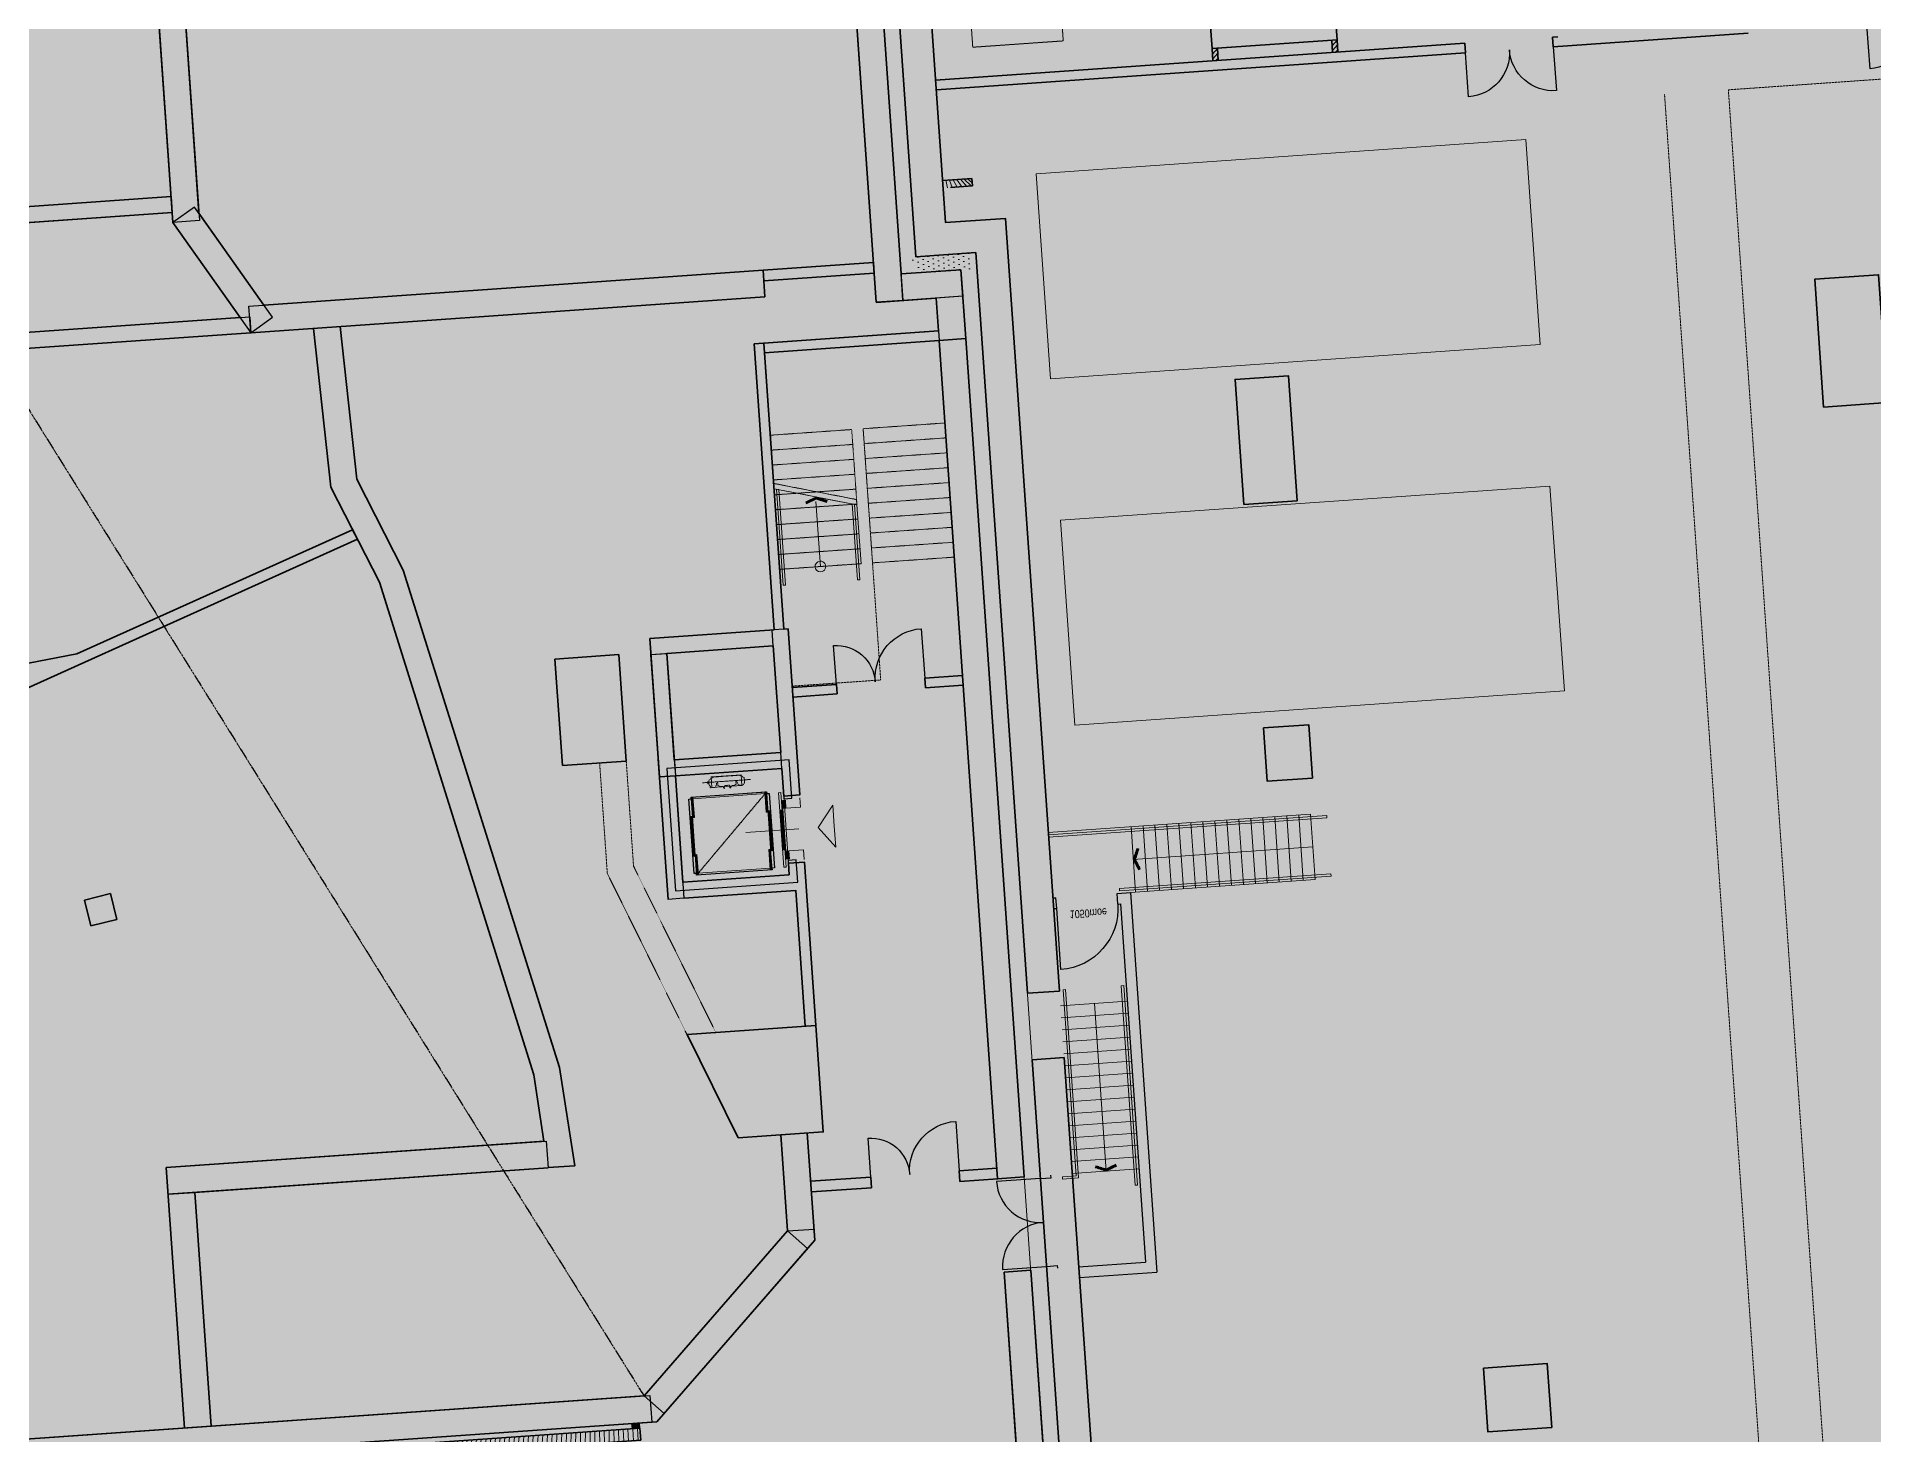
# Model space of a CAD drawing. Header units: millimetres. Extents: x 834311283 to 834708468, y 817882832 to 818197366.
# Drawn here: x 834564364 to 834598792, y 817983074 to 818009265 of the extents above; entities that cross this region are included whole.
import ezdxf

# ---------------------------------------------------------------- set-up
doc = ezdxf.new("R2010")
doc.units = ezdxf.units.MM
doc.header["$LTSCALE"] = 3
for name, pattern in [('ACAD_ISO04W033', [10, 8, -1, 0, -1]), ('B0606', [0.7813, 0.39065, -0.39065]), ('B0701', [2.34375, 1.5625, -0.78125]), ('CENTER', [2, 1.25, -0.25, 0.25, -0.25]), ('DASHED2', [0.375, 0.25, -0.125])]:
    doc.linetypes.add(name, pattern=pattern)
for name, color, linetype in [('BD-CB-SOLID-DH', 251, 'Continuous'), ('UAJ-00XREF', 7, 'Continuous'), ('void', 7, 'CENTER')]:
    doc.layers.add(name, color=color, linetype=linetype)
for name, color, linetype, lineweight in [('Hatch (LTC&CB)', 252, 'Continuous', 35), ('UAJ-05SYMB', 7, 'Continuous', 5), ('UAJ-22INWA', 6, 'Continuous', 35), ('UAJ-22INWA-bw', 3, 'Continuous', 35), ('UAJ-22INWA-h', 251, 'Continuous', 9), ('UAJ-22INWA-rc', 6, 'Continuous', 35), ('UAJ-23FLOR-a', 1, 'Continuous', 13), ('UAJ-23FLOR-h', 251, 'Continuous', 9), ('UAJ-23FLOR-y', 8, 'B0701', 9), ('UAJ-24STAI', 252, 'Continuous', 35), ('UAJ-24STAI-a', 9, 'Continuous', 13), ('UAJ-24STAI-d', 7, 'Continuous', 5), ('UAJ-24STAI-h', 251, 'Continuous', 9), ('UAJ-24STAI-x', 9, 'ACAD_ISO04W033', 5), ('UAJ-24STAI-z', 8, 'B0606', 9), ('UAJ-28STRU', 6, 'Continuous', 35), ('UAJ-32INFR', 7, 'Continuous', 25), ('UAJ-32INFR-a', 1, 'Continuous', 13), ('UAJ-34RAIL-a', 1, 'Continuous', 13), ('UAJ-34RAIL-c', 254, 'Continuous', 9), ('UAJ-42INFI', 1, 'Continuous', 18)]:
    doc.layers.add(name, color=color, linetype=linetype, lineweight=lineweight)
doc.layers.add('UAJ-01LAYO-$', color=32, linetype='Continuous', lineweight=5, plot=False)
doc.layers.add('UAJ-05SYMB-a', color=7, linetype='Continuous', lineweight=9, true_color=0x999999)
for name, color, linetype, plot in [('UAJ-22INWA-$', 32, 'Continuous', False), ('UAJ-24STAI-$', 32, 'Continuous', False), ('UAJ-28STRU-$', 32, 'Continuous', False)]:
    doc.layers.add(name, color=color, linetype=linetype, plot=plot)
doc.styles.add('Kowloon_standard', font='arial.ttf', dxfattribs={"width": 0.8, "height": 2.5})

# ---------------------------------------------------------------- blocks, each defined once
blk = doc.blocks.new('*U217')
at = {"layer": 'UAJ-05SYMB-a'}
h = blk.add_hatch(color=256, dxfattribs=at)
h.dxf.hatch_style = 1
edge = h.paths.add_edge_path()
edge.add_line((306, 0), (306, 394))
edge.add_line((306, 394), (0, 0))
edge.add_line((0, 0), (306, -394))
edge.add_line((306, -394), (306, 0))
blk.add_lwpolyline([(306, 0), (306, 394), (0, 0), (306, -394)], close=True, dxfattribs=at)
blk = doc.blocks.new('24_UNS-Elevator-plan4')
at = {"layer": 'UAJ-24STAI-h'}
for points in [[(-350, 1700), (-732, 1700), (-732, 1735), (-350, 1735)], [(-374, 1780), (-2, 1780), (-2, 1735), (-374, 1735)], [(2, 1780), (374, 1780), (374, 1735), (2, 1735)], [(732, 1700), (350, 1700), (350, 1735), (732, 1735)], [(-732, 339), (-700, 339), (-700, 1711), (-732, 1711)], [(700, 1711), (732, 1711), (732, 339), (700, 339)], [(-350, 350), (-732, 350), (-732, 315), (-350, 315)], [(732, 350), (350, 350), (350, 315), (732, 315)], [(-550, -25), (-400, -25), (-400, 32), (-550, 32)], [(-374, 270), (-2, 270), (-2, 315), (-374, 315)], [(-374, 50), (-2, 50), (-2, 95), (-374, 95)], [(2, 270), (374, 270), (374, 315), (2, 315)], [(2, 50), (374, 50), (374, 95), (2, 95)], [(400, -25), (550, -25), (550, 32), (400, 32)]]:
    blk.add_hatch(color=256, dxfattribs=at).paths.add_polyline_path(points)
at = {"layer": 'UAJ-05SYMB-a'}
blk.add_line((0, 758), (0, -242), dxfattribs=at)
at = {"layer": 'UAJ-24STAI-$'}
blk.add_lwpolyline([(-700, 270), (-700, 315), (-732, 315), (-732, 1735), (-700, 1735), (-700, 1780), (700, 1780), (700, 1735), (732, 1735), (732, 315), (700, 315), (700, 270)], close=True, dxfattribs=at)
at = {"layer": 'UAJ-24STAI-a'}
for points in [[(-350, 1700), (-732, 1700), (-732, 1735), (-350, 1735)], [(-700, 1780), (700, 1780), (700, 1735), (-700, 1735)], [(-374, 1780), (-2, 1780), (-2, 1735), (-374, 1735)], [(2, 1780), (374, 1780), (374, 1735), (2, 1735)], [(732, 1700), (350, 1700), (350, 1735), (732, 1735)], [(-732, 339), (-700, 339), (-700, 1711), (-732, 1711)], [(700, 1711), (732, 1711), (732, 339), (700, 339)], [(886, 769), (1085, 769), (1085, 1331), (886, 1331)], [(-350, 350), (-732, 350), (-732, 315), (-350, 315)], [(732, 350), (350, 350), (350, 315), (732, 315)], [(-700, 270), (700, 270), (700, 315), (-700, 315)], [(-700, 50), (700, 50), (700, 95), (-700, 95)], [(-550, -25), (-400, -25), (-400, 32), (-550, 32)], [(-374, 270), (-2, 270), (-2, 315), (-374, 315)], [(-374, 50), (-2, 50), (-2, 95), (-374, 95)], [(2, 270), (374, 270), (374, 315), (2, 315)], [(2, 50), (374, 50), (374, 95), (2, 95)], [(400, -25), (550, -25), (550, 32), (400, 32)]]:
    blk.add_lwpolyline(points, close=True, dxfattribs=at)
blk.add_lwpolyline([(-400, 32), (400, 32)], dxfattribs=at)
at = {"layer": 'UAJ-24STAI-x'}
for p, q in [((732, 315), (-732, 1732)), ((985, 1500), (985, 600))]:
    blk.add_line(p, q, dxfattribs=at)
at = {"layer": 'UAJ-24STAI-z', "flags": 128}
blk.add_lwpolyline([(994, 1405, -0.414214), (997, 1402), (997, 1378), (1023, 1378, -0.374948), (1032, 1369), (1032, 1358, -0.154243), (1056, 1337), (1057, 1337), (1057, 1315, -0.337584), (1079, 1286), (1079, 807, -0.337584), (1057, 778), (1057, 757), (1056, 756, -0.154243), (1032, 735), (1032, 724, -0.374948), (1023, 715), (936, 715, -0.37204), (927, 724, -0.119556), (907, 731, -0.095493), (893, 746, -0.104117), (890, 757), (890, 810, -0.104117), (893, 821, -0.127522), (913, 840, -0.096328), (958, 854), (965, 877), (912, 877), (912, 889), (904, 889, -0.414214), (902, 892), (902, 907, -0.359988), (895, 915), (895, 924), (892, 958, 0.276227), (882, 972), (854, 983), (852, 983), (852, 995), (905, 996), (905, 1097), (852, 1099), (852, 1111), (854, 1111), (882, 1121, 0.276227), (892, 1135), (895, 1170), (895, 1179, -0.359988), (902, 1186), (902, 1201, -0.414214), (904, 1204), (912, 1204), (912, 1217), (965, 1217), (958, 1240, -0.096328), (913, 1253, -0.08726), (898, 1265), (883, 1265), (883, 1365), (901, 1365), (901, 1357, -0.036661), (907, 1362), (907, 1362, -0.119256), (927, 1369), (927, 1369, -0.371653), (936, 1378), (961, 1378), (961, 1402, -0.414214), (964, 1405)], format="xyb", close=True, dxfattribs=at)
at = {"layer": 'UAJ-28STRU-$'}
blk.add_lwpolyline([(1300, 2150), (-1000, 2150), (-1000, -150), (-580, -150), (-580, 0), (-850, 0), (-850, 2000), (1150, 2000), (1150, 0), (580, 0), (580, -150), (1300, -150)], close=True, dxfattribs=at)
blk = doc.blocks.new('*U332')
at = {"layer": 'UAJ-22INWA-h'}
h = blk.add_hatch(dxfattribs=at)
h.set_pattern_fill('ANSI31', color=256, scale=20)
h.set_pattern_definition([(45, (-60, -1260.72), (-44.9013, 44.9013), [])])
h.paths.add_polyline_path([(0, -405), (0, 145), (140, 145), (140, -405)])
at = {"layer": 'UAJ-22INWA'}
for p, q in [((0, -405), (0, 145)), ((140, 145), (140, -265))]:
    blk.add_line(p, q, dxfattribs=at)
blk.add_lwpolyline([(0, 145), (140, 145)], dxfattribs=at)
blk = doc.blocks.new('*U258')
at = {"layer": 'UAJ-22INWA-h'}
h = blk.add_hatch(dxfattribs=at)
h.set_pattern_fill('ANSI31', color=256, scale=20)
h.set_pattern_definition([(45, (25, 1948.044), (-44.90128, 44.90128), [])])
h.paths.add_polyline_path([(0, -9279), (0, 12227), (225, 12227), (225, -9279)])
at = {"layer": 'UAJ-22INWA'}
for p, q in [((0, -9054), (0, 12227)), ((225, 12227), (225, -9279))]:
    blk.add_line(p, q, dxfattribs=at)
blk.add_lwpolyline([(0, 12227), (225, 12227)], dxfattribs=at)
blk = doc.blocks.new('32_UNS_INFR-cavity-closer')
at = {"layer": 'UAJ-32INFR-a', "transparency": 33554636}
h = blk.add_hatch(color=256, dxfattribs=at)
h.dxf.hatch_style = 1
h.paths.add_polyline_path([(150, 0), (0, 0), (0, 100), (150, 100)])
blk.add_lwpolyline([(150, 0), (0, 0), (0, 100), (150, 100)], close=True, dxfattribs=at)
blk = doc.blocks.new('*U198')
at = {"layer": 'UAJ-05SYMB', "lineweight": -2}
blk.add_lwpolyline([(1, -0.4), (0.93, -0.59), (0, -0.22), (-0.93, -0.59), (-1, -0.4), (0, 0)], close=True, dxfattribs=at)
for points in [[(-1, -0.4), (-0.93, -0.59), (0, 0), (0, -0.22)], [(0, 0), (0, -0.22), (1, -0.4), (0.93, -0.59)]]:
    blk.add_solid(points, dxfattribs=at)
blk = doc.blocks.new('02_UNS-dotopen')
at = {"layer": 'UAJ-05SYMB', "lineweight": -2}
blk.add_lwpolyline([(-0.5, 0, 1), (0.5, 0, 1)], format="xyb", close=True, dxfattribs=at)
blk = doc.blocks.new('*U199')
at = {"layer": 'UAJ-34RAIL-c'}
h = blk.add_hatch(color=256, dxfattribs=at)
h.dxf.hatch_style = 1
h.paths.add_polyline_path([(1117, 1485), (-300, 1485), (-300, 1440), (1129, 1440)])
h = blk.add_hatch(color=256, dxfattribs=at)
h.dxf.hatch_style = 1
h.paths.add_polyline_path([(1205, 1530), (1105, 1530), (1515, 0), (1615, 0)])
h = blk.add_hatch(color=256, dxfattribs=at)
h.dxf.hatch_style = 1
h.paths.add_polyline_path([(1491, 90), (-300, 90), (-300, 45), (1503, 45)])
at = {"layer": 'UAJ-24STAI-a'}
for points in [[(1105, 1530), (0, 1530), (0, 0), (1515, 0)], [(0, 0), (0, 1530)], [(280, 0), (280, 1530)], [(560, 0), (560, 1530)], [(840, 0), (840, 1530)], [(1120, 0), (1120, 1530)], [(1400, 0), (1400, 1530)]]:
    blk.add_lwpolyline(points, dxfattribs=at)
at = {"layer": 'UAJ-24STAI-d'}
blk.add_line((0, 765), (1220, 765), dxfattribs=at)
at = {"layer": 'UAJ-24STAI-d', "flags": 128}
blk.add_lwpolyline([(1515, 0), (1374, 524), (1245, 1006), (1105, 1530)], dxfattribs=at)
at = {"layer": 'UAJ-24STAI-x', "flags": 128}
blk.add_lwpolyline([(1615, 0), (1474, 524), (1345, 1006), (1205, 1530)], dxfattribs=at)
at = {"layer": 'UAJ-24STAI-z'}
for points in [[(0, 0), (0, 1530)], [(280, 0), (280, 1530)], [(560, 0), (560, 1530)], [(840, 0), (840, 1530)], [(1105, 1530), (2520, 1530), (2520, 0), (1515, 0)], [(1120, 0), (1120, 1530)], [(1400, 0), (1400, 1530)], [(1680, 0), (1680, 1530)], [(1960, 0), (1960, 1530)], [(2240, 0), (2240, 1530)]]:
    blk.add_lwpolyline(points, dxfattribs=at)
at = {"layer": 'UAJ-34RAIL-a'}
for points in [[(1129, 1440), (-300, 1440), (-300, 1485), (1117, 1485)], [(1503, 45), (-300, 45), (-300, 90), (1491, 90)]]:
    blk.add_lwpolyline(points, dxfattribs=at)
blk.add_lwpolyline([(1105, 1530), (1515, 0), (1615, 0), (1205, 1530)], close=True, dxfattribs=at)
at = {"layer": 'UAJ-34RAIL-c'}
for points in [[(1117, 1485), (-300, 1485), (-300, 1440), (1129, 1440)], [(1491, 90), (-300, 90), (-300, 45), (1503, 45)]]:
    blk.add_lwpolyline(points, close=True, dxfattribs=at)
at = {"layer": 'UAJ-24STAI-x', "xscale": 200, "yscale": 200, "zscale": 200}
blk.add_blockref('02_UNS-dotopen', (0, 765), dxfattribs=at)
at = {"layer": 'UAJ-24STAI-x', "xscale": 200, "yscale": 200, "zscale": 200, "rotation": 270}
blk.add_blockref('*U198', (1307, 776), dxfattribs=at)
blk = doc.blocks.new('*U195')
at = {"layer": 'UAJ-22INWA-h'}
h = blk.add_hatch(dxfattribs=at)
h.set_pattern_fill('DOTS', color=256, scale=60)
h.set_pattern_definition([(0, (249.94, 43598.03), (47.625, 95.25), [0, -95.25])])
h.paths.add_polyline_path([(0, 596), (0, 42672), (300, 42672), (300, 596)])
for p, q in [((0, 596), (0, 42975)), ((300, 42675), (300, 596))]:
    blk.add_line(p, q, dxfattribs=at)
blk = doc.blocks.new('*U190')
at = {"layer": 'UAJ-22INWA-h'}
h = blk.add_hatch(dxfattribs=at)
h.set_pattern_fill('DOTS', color=256, scale=60)
h.set_pattern_definition([(0, (249.94, 293.53), (47.625, 95.25), [0, -95.25])])
h.paths.add_polyline_path([(0, -605), (0, 569), (300, 569), (300, -605)])
for p, q in [((300, 819), (300, -305)), ((0, -605), (0, 519))]:
    blk.add_line(p, q, dxfattribs=at)
blk = doc.blocks.new('*U191')
at = {"layer": 'UAJ-22INWA-h'}
h = blk.add_hatch(dxfattribs=at)
h.set_pattern_fill('DOTS', color=256, scale=60)
h.set_pattern_definition([(0, (249.94, 95716.47), (47.625, 95.25), [0, -95.25])])
h.paths.add_polyline_path([(0, 38891), (0, 56496), (300, 56496), (300, 38891)])
for p, q in [((0, 39191), (0, 56796)), ((300, 56496), (300, 38891))]:
    blk.add_line(p, q, dxfattribs=at)
blk = doc.blocks.new('DD1650')
at = {"layer": 'UAJ-32INFR'}
for p, q in [((0, 825), (0, 0)), ((1650, 0), (1650, 825))]:
    blk.add_line(p, q, dxfattribs=at)
for centre, start, end in [((0, 0), 0, 90), ((1650, 0), 90, 180)]:
    blk.add_arc(centre, 825, start, end, dxfattribs=at)
blk = doc.blocks.new('D1050')
blk.add_line((0, 1150), (0, 0))
blk.add_arc((0, 0), 1150, 0, 89.9991)
at = {"layer": 'UAJ-01LAYO-$', "insert": (237, 209), "char_height": 150, "width": 342.44, "attachment_point": 1, "style": 'Kowloon_standard'}
blk.add_mtext('1050moe', dxfattribs=at)
blk = doc.blocks.new('DD1660')
at = {"layer": 'UAJ-32INFR'}
for p, q in [((0, 930), (0, 0)), ((1660, 0), (1660, 730))]:
    blk.add_line(p, q, dxfattribs=at)
for centre, radius, start, end in [((0, 0), 930, 0, 90), ((1660, 0), 730, 90, 180)]:
    blk.add_arc(centre, radius, start, end, dxfattribs=at)
blk = doc.blocks.new('GBP-LB02_LEV-6.53')
at = {"layer": 'BD-CB-SOLID-DH'}
h = blk.add_hatch(dxfattribs=at)
h.set_pattern_fill('ANSI31', color=256, scale=20)
h.set_pattern_definition([(48.993576, (833572746.71, 817694476.465), (-47.919387, 41.6651216), [])])
h.paths.add_polyline_path([(834586512, 818008820), (834586496, 818009049), (834586395, 818009042), (834586412, 818008813)])
h = blk.add_hatch(dxfattribs=at)
h.set_pattern_fill('ANSI31', color=256, scale=20)
h.set_pattern_definition([(48.993576, (833574991.23, 817694633.374), (-47.919387, 41.6651216), [])])
h.paths.add_polyline_path([(834588756, 818008977), (834588740, 818009206), (834588639, 818009199), (834588656, 818008970)])
at = {"layer": 'UAJ-23FLOR-h'}
h = blk.add_hatch(dxfattribs=at)
h.set_pattern_fill('EARTH', color=256, scale=180, angle=45)
h.set_pattern_definition([(48.99891, (833819452.5, 817786003.4), (-112.7269, 1612.5107), [1143, -1143]), (48.99891, (833819129, 817786284.6), (-112.7269, 1612.5107), [1143, -1143]), (48.99891, (833818805.5, 817786565.8), (-112.7269, 1612.5107), [1143, -1143]), (138.99891, (833818791.4, 817786767.3), (-1612.5107, -112.7269), [1143, -1143]), (138.99891, (833819072.6, 817787090.8), (-1612.5107, -112.7269), [1143, -1143]), (138.99891, (833819353.8, 817787414.3), (-1612.5107, -112.7269), [1143, -1143])])
h.paths.add_polyline_path([(834607546, 818192774), (834673233, 818197366), (834691374, 817937869), (834685588, 817937128), (834685106, 817940897), (834650588, 817936476), (834651070, 817932707), (834551919, 817920009), (834482027, 817893355), (834383076, 817886437), (834441506, 817949096), (834458454, 817967379), (834478638, 817989842), (834483448, 817995421), (834489787, 818002934), (834500656, 818016266), (834508244, 818025930), (834515684, 818035708), (834523692, 818046596), (834532219, 818058624), (834546606, 818080042), (834556457, 818095618), (834568418, 818115665), (834578622, 818133891), (834588349, 818152374), (834599173, 818174435)])
h.paths.add_polyline_path([(834640305, 818055633), (834646291, 818056052), (834642792, 818105911), (834636807, 818105492), (834634252, 818142031), (834610016, 818140337), (834609788, 818143597), (834587769, 818140310), (834567221, 818104370), (834565437, 818101393), (834564610, 818100024), (834562785, 818096939), (834556654, 818087091), (834555720, 818085607), (834554860, 818084258), (834550876, 818078006), (834545205, 818069586), (834542258, 818065226), (834541363, 818063900), (834537651, 818058369), (834531078, 818048811), (834524249, 818039614), (834520785, 818034889), (834515055, 818027076), (834507324, 818017200), (834503054, 818011762), (834508702, 817930984), (834535272, 817933687), (834599035, 817940173), (834631909, 817943517), (834645776, 817944928), (834645137, 817954063), (834645033, 817955560), (834644308, 817965929), (834644203, 817967425), (834643506, 817977407), (834643401, 817978903), (834642524, 817991453), (834642419, 817992949), (834641155, 818011284), (834643399, 818011441)], flags=16)
h.paths.add_polyline_path([(834450838, 817950882), (834498826, 817954237), (834500065, 817936520), (834506621, 817936978), (834507095, 817930195), (834500539, 817929736), (834500559, 817929437), (834452572, 817926082)], flags=16)
at = {"layer": 'UAJ-24STAI-x'}
for points in [[(834585015, 817993654), (834584921, 817993848), (834584987, 817994053), (834585025, 817994041), (834584964, 817993851), (834585051, 817993671)], [(834584607, 817988097), (834584413, 817988003), (834584208, 817988069), (834584220, 817988107), (834584410, 817988046), (834584589, 817988133)]]:
    blk.add_hatch(color=256, dxfattribs=at).paths.add_polyline_path(points)
at = {"layer": 'UAJ-05SYMB-a', "linetype": 'B0701'}
for p, q in [((834610104, 818009251), (834596076, 818008270)), ((834597548, 817970003), (834594879, 818008187)), ((834598965, 817966944), (834596076, 818008270))]:
    blk.add_line(p, q, dxfattribs=at)
at = {"layer": 'UAJ-22INWA'}
for p, q in [((834581010, 817997243), (834581718, 817997293)), ((834581010, 817997243), (834581023, 817997064)), ((834578526, 817997070), (834579354, 817997128)), ((834578539, 817996890), (834579367, 817996948)), ((834579354, 817997128), (834579367, 817996948)), ((834581023, 817997064), (834581731, 817997113))]:
    blk.add_line(p, q, dxfattribs=at)
at = {"layer": 'UAJ-22INWA-bw'}
for p, q in [((834592881, 818009265), (834592781, 818009258)), ((834592794, 818009078), (834592781, 818009258)), ((834596450, 818009334), (834592794, 818009078)), ((834591135, 818009143), (834581215, 818008449)), ((834581228, 818008270), (834591148, 818008963)), ((834586396, 818009042), (834586412, 818008813)), ((834586496, 818009049), (834586512, 818008820)), ((834588640, 818009199), (834588656, 818008970)), ((834588740, 818009206), (834588756, 818008977)), ((834591148, 818008963), (834591135, 818009143))]:
    blk.add_line(p, q, dxfattribs=at)
at = {"layer": 'UAJ-22INWA-rc', "lineweight": -3}
for p, q in [((834583413, 817993126, 0), (834583470, 817993130, 0)), ((834583484, 817992930, 0), (834583470, 817993130, 0)), ((834584617, 817993210, 0), (834584865, 817993227, 0)), ((834584631, 817993011, 0), (834584617, 817993210, 0)), ((834584865, 817993227, 0), (834585362, 817986114, 0)), ((834583427, 817992926, 0), (834583484, 817992930, 0)), ((834584631, 817993011, 0), (834584679, 817993014, 0)), ((834584679, 817993014, 0), (834585148, 817986300, 0)), ((834583176, 817987917, 10), (834583179, 817987867, 10)), ((834583179, 817987867, 10), (834583379, 817987881, 10)), ((834583379, 817987881, 10), (834583375, 817987931, 10)), ((834583294, 817986221, 10), (834583494, 817986235, 10)), ((834583298, 817986171), (834583294, 817986221, 10)), ((834583494, 817986235, 10), (834583497, 817986185, 0)), ((834583896, 817986212), (834585148, 817986300)), ((834583910, 817986013), (834585362, 817986114))]:
    blk.add_line(p, q, dxfattribs=at)
at = {"layer": 'UAJ-23FLOR-a', "linetype": 'DASHED2', "ltscale": 4, "flags": 128}
blk.add_lwpolyline([(834581695, 818012161), (834583391, 818012279), (834583607, 818009187), (834581911, 818009068)], close=True, dxfattribs=at)
at = {"layer": 'UAJ-23FLOR-a', "linetype": 'Continuous', "ltscale": 4, "flags": 128}
blk.add_lwpolyline([(834583101, 818006695), (834592279, 818007336), (834592547, 818003496), (834583370, 818002855)], close=True, dxfattribs=at)
at = {"layer": 'UAJ-23FLOR-a', "linetype": 'Continuous', "ltscale": 4, "elevation": 0, "flags": 128}
blk.add_lwpolyline([(834583555, 818000204), (834592732, 818000845), (834593001, 817997004), (834583823, 817996364)], close=True, dxfattribs=at)
at = {"layer": 'UAJ-23FLOR-y'}
for p, q in [((834579856, 818001919), (834580185, 817997210)), ((834580185, 817997210), (834578524, 817997094))]:
    blk.add_line(p, q, dxfattribs=at)
at = {"layer": 'UAJ-24STAI-a', "ltscale": 0.2}
for p, q in [((834583327, 817994353, 0), (834588245, 817994697, 0)), ((834585413, 817993266, 0), (834585327, 817994493, 0)), ((834585638, 817993281, 0), (834585552, 817994509, 0)), ((834585862, 817993297, 0), (834585776, 817994524, 0)), ((834586087, 817993313, 0), (834586001, 817994540, 0)), ((834586311, 817993329, 0), (834586225, 817994556, 0)), ((834586535, 817993344, 0), (834586450, 817994571, 0)), ((834586760, 817993360, 0), (834586674, 817994587, 0)), ((834586984, 817993376, 0), (834586899, 817994603, 0)), ((834587209, 817993391, 0), (834587123, 817994618, 0)), ((834587433, 817993407, 0), (834587347, 817994634, 0)), ((834587658, 817993423, 0), (834587572, 817994650, 0)), ((834587882, 817993438, 0), (834587796, 817994665, 0)), ((834588107, 817993454, 0), (834588021, 817994681, 0)), ((834588331, 817993470, 0), (834588245, 817994697, 0)), ((834584921, 817993848, 0), (834588288, 817994083, 0)), ((834584865, 817993227, 0), (834588331, 817993470, 0)), ((834584822, 817990964, 0), (834583570, 817990876)), ((834584413, 817988003, 0), (834584193, 817991146, 0)), ((834584838, 817990740, 0), (834583586, 817990652)), ((834584854, 817990515, 0), (834583602, 817990428)), ((834584869, 817990291, 0), (834583617, 817990203)), ((834584885, 817990066, 0), (834583633, 817989979, 0)), ((834584901, 817989842, 0), (834583649, 817989754, 0)), ((834584916, 817989617, 0), (834583664, 817989530, 0)), ((834584932, 817989393, 0), (834583680, 817989305, 0)), ((834584948, 817989168, 0), (834583696, 817989081, 0)), ((834584963, 817988944, 0), (834583711, 817988856, 0)), ((834584979, 817988719, 0), (834583727, 817988632, 0)), ((834584995, 817988495, 0), (834583743, 817988407, 0)), ((834585011, 817988271), (834583759, 817988183, 0)), ((834585026, 817988046), (834583774, 817987959))]:
    blk.add_line(p, q, dxfattribs=at)
at = {"layer": 'UAJ-24STAI-a', "ltscale": 0.2, "elevation": 0, "flags": 128}
for points in [[(834584878, 817994461), (834584964, 817993234)], [(834585103, 817994477), (834585189, 817993250)], [(834583555, 817991101), (834584806, 817991188)]]:
    blk.add_lwpolyline(points, dxfattribs=at)
at = {"layer": 'UAJ-24STAI-x', "elevation": 0}
for points in [[(834585015, 817993654), (834584921, 817993848), (834584987, 817994053), (834585025, 817994041), (834584964, 817993851), (834585051, 817993671)], [(834584607, 817988097), (834584413, 817988003), (834584208, 817988069), (834584220, 817988107), (834584410, 817988046), (834584589, 817988133)]]:
    blk.add_lwpolyline(points, close=True, dxfattribs=at)
at = {"layer": 'UAJ-24STAI-z'}
blk.add_lwpolyline([(834580032, 817999405), (834581563, 817999512), (834581387, 818002026), (834579856, 818001919)], close=True, dxfattribs=at)
for points in [[(834579876, 818001640), (834581407, 818001747)], [(834579895, 818001360), (834581427, 818001467)], [(834579915, 818001081), (834581446, 818001188)], [(834579934, 818000802), (834581466, 818000909)], [(834579954, 818000522), (834581485, 818000629)], [(834579973, 818000243), (834581505, 818000350)], [(834579993, 817999964), (834581524, 818000071)], [(834580012, 817999684), (834581544, 817999791)], [(834577302, 817998087), (834577502, 817998100)]]:
    blk.add_lwpolyline(points, dxfattribs=at)
at = {"layer": 'UAJ-34RAIL-a'}
for p, q in [((834588548, 817994673, 0), (834583330, 817994308, 0)), ((834583333, 817994263, 0), (834588551, 817994628, 0)), ((834588551, 817994628, 0), (834588548, 817994673, 0)), ((834585002, 817987744), (834584957, 817987741))]:
    blk.add_line(p, q, dxfattribs=at)
at = {"layer": 'UAJ-34RAIL-a', "elevation": 0, "flags": 128}
for points in [[(834584662, 817993258), (834588627, 817993536), (834588624, 817993580), (834584659, 817993303), (834584662, 817993258)], [(834585002, 817987744), (834584741, 817991485), (834584696, 817991481), (834584957, 817987741)]]:
    blk.add_lwpolyline(points, dxfattribs=at)
blk.add_lwpolyline([(834583648, 817991408), (834583603, 817991405), (834583847, 817987919), (834583593, 817987901), (834583596, 817987856), (834583895, 817987877)], close=True, dxfattribs=at)
at = {"layer": 'UAJ-42INFI'}
for points in [[(834578409, 817994806), (834578683, 817994825), (834578670, 817995004)], [(834578465, 817994008), (834578739, 817994027), (834578751, 817993847)]]:
    blk.add_lwpolyline(points, dxfattribs=at)
at = {"layer": 'void', "ltscale": 5}
blk.add_line((834543430, 818035594), (834575748, 817983793), dxfattribs=at)
at = {"xscale": -1, "rotation": 273.9989084850257}
blk.add_blockref('*U199', (834578291, 817999283), dxfattribs=at)
at = {"layer": 'UAJ-05SYMB-a', "rotation": 3.998908519112056}
blk.add_blockref('*U217', (834579010, 817994447), dxfattribs=at)
at = {"layer": 'UAJ-22INWA'}
for name, p, xscale, rotation in [('*U191', (834583578, 817966046), -1, 3.998908856287882), ('*U190', (834581362, 818005177), -1, 93.99890885482617), ('*U195', (834584963, 817962349), -1, 3.998908856287882), ('*U258', (834563491, 817982109), -0.9999999999999942, 273.9988258720833)]:
    blk.add_blockref(name, p, dxfattribs=dict(at, xscale=xscale, rotation=rotation))
at = {"layer": 'UAJ-22INWA', "rotation": 274.0022979275833}
blk.add_blockref('*U332', (834581751, 818006598), dxfattribs=at)
at = {"layer": 'UAJ-24STAI', "rotation": 93.99890852585503}
blk.add_blockref('24_UNS-Elevator-plan4', (834578412, 817994405), dxfattribs=at)
at = {"layer": 'UAJ-32INFR', "xscale": -1}
for name, p, rotation in [('DD1650', (834598674, 818009489), 183.9988561669248), ('DD1650', (834591148, 818008963, 0), 183.9988561669248), ('DD1660', (834581010, 817997243), 3.998856155426846), ('D1050', (834583484, 817992930, 0), 183.9988561474641), ('DD1660', (834581656, 817988010), 3.998856155426846)]:
    blk.add_blockref(name, p, dxfattribs=dict(at, rotation=rotation))
at = {"layer": 'UAJ-32INFR', "rotation": 93.99885617538663}
blk.add_blockref('DD1650', (834583294, 817986221, 10), dxfattribs=at)
at = {"layer": 'UAJ-32INFR-a', "rotation": 3.998908526089868}
blk.add_blockref('32_UNS_INFR-cavity-closer', (834575523, 817983176), dxfattribs=at)
blk = doc.blocks.new('GBP-STR-B02-L1')
at = {"layer": 'UAJ-28STRU', "ltscale": 2, "flags": 128}
for points in [[(834582936, 817991339), (834581966, 818005219), (834580845, 818005141), (834579617, 818022704), (834578993, 818022660), (834577334, 818046385), (834577933, 818046427), (834579549, 818023301), (834580174, 818023344), (834581402, 818005781), (834582523, 818005860), (834583535, 817991380)], [(834583622, 817990133), (834585547, 817962598), (834584401, 817962518), (834584939, 817962700), (834583024, 817990092)]]:
    blk.add_lwpolyline(points, dxfattribs=at)
for points in [[(834586396, 818009042), (834588740, 818009206), (834588670, 818010204), (834586326, 818010040)], [(834591485, 817984315), (834592682, 817984398), (834592766, 817983201), (834591569, 817983118)]]:
    blk.add_lwpolyline(points, close=True, dxfattribs=at)
at = {"layer": 'UAJ-28STRU', "elevation": 0}
for points in [[(834597862, 818002325), (834599059, 818002409), (834598892, 818004803), (834597694, 818004720)], [(834587361, 817996311), (834588209, 817996370), (834588279, 817995372), (834587431, 817995313)]]:
    blk.add_lwpolyline(points, close=True, dxfattribs=at)
at = {"layer": 'UAJ-28STRU'}
blk.add_lwpolyline([(834586993, 818000498), (834587991, 818000568), (834587827, 818002912), (834586829, 818002842)], close=True, dxfattribs=at)
at = {"layer": 'UAJ-28STRU', "ltscale": 2, "flags": 128}
for points, elevation in [([(834583535, 817991380), (834582936, 817991339)], 10), ([(834583622, 817990133), (834583024, 817990092)], 0)]:
    blk.add_lwpolyline(points, dxfattribs=dict(at, elevation=elevation))
blk = doc.blocks.new('*U537')
at = {"layer": 'UAJ-22INWA'}
for p, q in [((0, 0), (0, 2000)), ((300, 2000), (300, 0))]:
    blk.add_line(p, q, dxfattribs=at)
at = {"layer": 'UAJ-22INWA-$'}
blk.add_lwpolyline([(0, 0), (0, 2000), (300, 2000), (300, 0)], close=True, dxfattribs=at)
blk = doc.blocks.new('*U514')
at = {"layer": 'UAJ-22INWA'}
for p, q in [((0, 0), (0, 2340)), ((300, 2040), (300, 40))]:
    blk.add_line(p, q, dxfattribs=at)
at = {"layer": 'UAJ-22INWA-$'}
blk.add_lwpolyline([(0, 40), (0, 2340), (300, 2340), (300, 40)], close=True, dxfattribs=at)
blk = doc.blocks.new('*U527')
at = {"layer": 'UAJ-22INWA'}
for p, q in [((500, 4322), (500, -2777)), ((0, -2819), (0, 3822))]:
    blk.add_line(p, q, dxfattribs=at)
at = {"layer": 'UAJ-22INWA-$'}
blk.add_lwpolyline([(0, -2819), (0, 4322), (500, 4322), (500, -2819)], close=True, dxfattribs=at)
blk = doc.blocks.new('*U528')
at = {"layer": 'UAJ-22INWA'}
for p, q in [((0, -3353), (0, 1539)), ((500, 1039), (500, -3353))]:
    blk.add_line(p, q, dxfattribs=at)
at = {"layer": 'UAJ-22INWA-$'}
blk.add_lwpolyline([(0, -3353), (0, 1039), (500, 1039), (500, -3353)], close=True, dxfattribs=at)
blk = doc.blocks.new('*U533')
at = {"layer": 'UAJ-22INWA'}
for p, q in [((0, -15488), (0, 6102)), ((500, 5602), (500, -15281))]:
    blk.add_line(p, q, dxfattribs=at)
at = {"layer": 'UAJ-22INWA-$'}
blk.add_lwpolyline([(0, -15392), (0, 6102), (500, 6102), (500, -15392)], close=True, dxfattribs=at)
blk = doc.blocks.new('*U505')
at = {"layer": 'UAJ-22INWA'}
for p, q in [((500, 21124), (500, -375)), ((0, -515), (0, 20624))]:
    blk.add_line(p, q, dxfattribs=at)
at = {"layer": 'UAJ-22INWA-$'}
blk.add_lwpolyline([(0, -515), (0, 20624), (500, 20624), (500, -515)], close=True, dxfattribs=at)
blk = doc.blocks.new('*U511')
at = {"layer": 'UAJ-22INWA'}
for p, q in [((0, -6227), (0, 3153)), ((500, 3153), (500, -6508))]:
    blk.add_line(p, q, dxfattribs=at)
blk.add_lwpolyline([(0, 3153), (500, 3153)], dxfattribs=at)
at = {"layer": 'UAJ-22INWA-$'}
blk.add_lwpolyline([(0, -6508), (0, 3153), (500, 3153), (500, -6508)], close=True, dxfattribs=at)
blk = doc.blocks.new('*U481')
at = {"layer": 'UAJ-22INWA'}
for p, q in [((0, -2606), (0, 34)), ((300, -306), (300, -2306))]:
    blk.add_line(p, q, dxfattribs=at)
at = {"layer": 'UAJ-22INWA-$'}
blk.add_lwpolyline([(0, -2606), (0, -306), (300, -306), (300, -2606)], close=True, dxfattribs=at)
blk = doc.blocks.new('*U486')
at = {"layer": 'UAJ-22INWA'}
for p, q in [((500, 13266), (500, -4339)), ((0, -4839), (0, 13016))]:
    blk.add_line(p, q, dxfattribs=at)
at = {"layer": 'UAJ-22INWA-$'}
blk.add_lwpolyline([(0, -4839), (0, 13266), (500, 13266), (500, -4839)], close=True, dxfattribs=at)
blk = doc.blocks.new('*U489')
at = {"layer": 'UAJ-22INWA'}
for p, q in [((0, -1700), (0, 900)), ((300, 600), (300, -1400))]:
    blk.add_line(p, q, dxfattribs=at)
at = {"layer": 'UAJ-22INWA-$'}
blk.add_lwpolyline([(0, -1700), (0, 600), (300, 600), (300, -1700)], close=True, dxfattribs=at)
blk = doc.blocks.new('*U610')
at = {"layer": 'UAJ-28STRU'}
for p, q in [((-500, 800), (700, 800)), ((-500, -1200), (-500, 800)), ((700, 800), (700, -1200)), ((700, -1200), (-500, -1200))]:
    blk.add_line(p, q, dxfattribs=at)
blk = doc.blocks.new('*U484')
at = {"layer": 'UAJ-22INWA'}
for p, q in [((0, 3419), (0, 3919)), ((500, 3919), (500, 3419))]:
    blk.add_line(p, q, dxfattribs=at)
for points in [[(0, 3919), (500, 3919)], [(0, 3419), (500, 3419)]]:
    blk.add_lwpolyline(points, dxfattribs=at)
at = {"layer": 'UAJ-22INWA-$'}
blk.add_lwpolyline([(0, 3419), (0, 3919), (500, 3919), (500, 3419)], close=True, dxfattribs=at)
blk = doc.blocks.new('*U571')
at = {"layer": 'UAJ-22INWA'}
for p, q in [((0, -1368), (0, 813)), ((500, 883), (500, -1228))]:
    blk.add_line(p, q, dxfattribs=at)
at = {"layer": 'UAJ-22INWA-$'}
blk.add_lwpolyline([(0, -1368), (0, 1164), (500, 1164), (500, -1368)], close=True, dxfattribs=at)
blk = doc.blocks.new('*U553')
at = {"layer": 'UAJ-22INWA'}
for p, q in [((0, 8806), (0, 14001)), ((180, 14001), (180, 8626))]:
    blk.add_line(p, q, dxfattribs=at)
at = {"layer": 'UAJ-22INWA-$'}
blk.add_lwpolyline([(0, 8626), (0, 14001), (180, 14001), (180, 8626)], close=True, dxfattribs=at)
blk = doc.blocks.new('*U555')
at = {"layer": 'UAJ-22INWA'}
for p, q in [((0, 876), (0, 2000)), ((500, 1500), (500, 376))]:
    blk.add_line(p, q, dxfattribs=at)
at = {"layer": 'UAJ-22INWA-$'}
blk.add_lwpolyline([(0, 876), (0, 2000), (500, 2000), (500, 876)], close=True, dxfattribs=at)
blk = doc.blocks.new('*U556')
at = {"layer": 'UAJ-22INWA'}
for p, q in [((0, -1088), (0, 4026)), ((500, 4026), (500, -588))]:
    blk.add_line(p, q, dxfattribs=at)
blk.add_lwpolyline([(0, 4026), (500, 4026)], dxfattribs=at)
at = {"layer": 'UAJ-22INWA-$'}
blk.add_lwpolyline([(0, -1088), (0, 4026), (500, 4026), (500, -1088)], close=True, dxfattribs=at)
blk = doc.blocks.new('*U557')
at = {"layer": 'UAJ-22INWA'}
for p, q in [((0, -234), (0, 15516)), ((500, 15516), (500, -234))]:
    blk.add_line(p, q, dxfattribs=at)
blk.add_lwpolyline([(0, -234), (500, -234)], dxfattribs=at)
at = {"layer": 'UAJ-22INWA-$'}
blk.add_lwpolyline([(0, -234), (0, 15516), (500, 15516), (500, -234)], close=True, dxfattribs=at)
blk = doc.blocks.new('*U540')
at = {"layer": 'UAJ-22INWA'}
for p, q in [((0, -10), (0, 2000)), ((500, 2000), (500, 197))]:
    blk.add_line(p, q, dxfattribs=at)
at = {"layer": 'UAJ-22INWA-$'}
blk.add_lwpolyline([(0, 197), (0, 2000), (500, 2000), (500, 197)], close=True, dxfattribs=at)
blk = doc.blocks.new('*U588')
at = {"layer": 'UAJ-22INWA'}
for p, q in [((0, 1076), (0, 3153)), ((200, 3153), (200, 1076))]:
    blk.add_line(p, q, dxfattribs=at)
at = {"layer": 'UAJ-22INWA-$'}
blk.add_lwpolyline([(0, 1076), (0, 3153), (200, 3153), (200, 1076)], close=True, dxfattribs=at)
blk = doc.blocks.new('*U589')
at = {"layer": 'UAJ-22INWA'}
for p, q in [((0, -307), (0, 3153)), ((180, 3153), (180, -127))]:
    blk.add_line(p, q, dxfattribs=at)
at = {"layer": 'UAJ-22INWA-$'}
blk.add_lwpolyline([(0, -127), (0, 3153), (180, 3153), (180, -127)], close=True, dxfattribs=at)
blk = doc.blocks.new('*U590')
at = {"layer": 'UAJ-22INWA'}
for p, q in [((0, -234), (0, 1061)), ((500, 561), (500, -54))]:
    blk.add_line(p, q, dxfattribs=at)
at = {"layer": 'UAJ-22INWA-$'}
blk.add_lwpolyline([(0, -234), (0, 561), (500, 561), (500, -234)], close=True, dxfattribs=at)
blk = doc.blocks.new('*U605')
at = {"layer": 'UAJ-22INWA'}
for p, q in [((0, 0), (0, 4511)), ((500, 4304), (500, 207))]:
    blk.add_line(p, q, dxfattribs=at)
at = {"layer": 'UAJ-22INWA-$'}
blk.add_lwpolyline([(0, 207), (0, 4304), (500, 4304), (500, 207)], close=True, dxfattribs=at)
blk = doc.blocks.new('*U607')
at = {"layer": 'UAJ-22INWA'}
for p, q in [((0, -11618), (0, 2327)), ((300, 2327), (300, -11618))]:
    blk.add_line(p, q, dxfattribs=at)
at = {"layer": 'UAJ-22INWA-$'}
blk.add_lwpolyline([(0, -11618), (0, 2327), (300, 2327), (300, -11618)], close=True, dxfattribs=at)
blk = doc.blocks.new('*U608')
at = {"layer": 'UAJ-22INWA'}
for p, q in [((0, -14300), (0, 2327)), ((300, 2145), (300, -14118))]:
    blk.add_line(p, q, dxfattribs=at)
at = {"layer": 'UAJ-22INWA-$'}
blk.add_lwpolyline([(0, -14300), (0, 2327), (300, 2327), (300, -14300)], close=True, dxfattribs=at)
blk = doc.blocks.new('GBP-STR-B02-L2')
at = {"layer": 'UAJ-22INWA'}
for p, q in [((834578311, 817995852), (834578171, 817997847)), ((834578370, 817998161), (834578449, 817998167)), ((834578872, 817987816), (834580000, 817987895)), ((834580000, 817987895), (834580014, 817987695)), ((834582364, 817988060), (834581656, 817988010)), ((834581656, 817988010), (834581669, 817987811)), ((834581669, 817987811), (834582378, 817987860)), ((834580014, 817987695), (834578886, 817987616))]:
    blk.add_line(p, q, dxfattribs=at)
for points in [[(834578331, 817995552), (834578368, 817995034), (834578667, 817995055), (834578449, 817998167), (834578370, 817998161)], [(834578471, 817993557), (834578456, 817993777), (834578755, 817993798), (834578969, 817990735)], [(834578471, 817993557), (834576476, 817993418)], [(834578769, 817990721), (834578592, 817993265), (834576497, 817993119)]]:
    blk.add_lwpolyline(points, dxfattribs=at)
at = {"layer": 'UAJ-23FLOR-a'}
blk.add_line((834578456, 817993777), (834578368, 817995034), dxfattribs=at)
at = {"layer": 'UAJ-23FLOR-y'}
for p, q in [((834574916, 817995655), (834575060, 817993585)), ((834575415, 817995689), (834575552, 817993719)), ((834575552, 817993719), (834577093, 817990604)), ((834575060, 817993585), (834576554, 817990566))]:
    blk.add_line(p, q, dxfattribs=at)
at = {"layer": 'UAJ-28STRU'}
for p, q in [((834569551, 818003800), (834569880, 818000826)), ((834570367, 818000971), (834570051, 818003835)), ((834571234, 817999266), (834570367, 818000971)), ((834569880, 818000826), (834570787, 817999042)), ((834574161, 817989947), (834571234, 817999266)), ((834570787, 817999042), (834573680, 817989808)), ((834574450, 817988106), (834574161, 817989947)), ((834573680, 817989808), (834573873, 817988566)), ((834573950, 817988071), (834574450, 817988106))]:
    blk.add_line(p, q, dxfattribs=at)
for points in [[(834550414, 817998637), (834555882, 817997044), (834559783, 817996854), (834561257, 817996957), (834565115, 817997697), (834570286, 818000027), (834570377, 817999848), (834564115, 817997027), (834564001, 817997280), (834561294, 817996759), (834560785, 817996723), (834560806, 817996424), (834560307, 817996389), (834560286, 817996688), (834559773, 817996652), (834557021, 817996792), (834556943, 817996526), (834550349, 817998448), (834550414, 817998637)], [(834577514, 817988628), (834576554, 817990566), (834578969, 817990735), (834579108, 817988740)]]:
    blk.add_lwpolyline(points, close=True, dxfattribs=at)
at = {"layer": 'UAJ-22INWA'}
for name, p, rotation in [('*U505', (834566879, 818006299), 3.999100017567291), ('*U486', (834579765, 818009115), 3.998908525846263), ('*U607', (834555312, 818005161, 0), 93.9989085243845), ('*U511', (834574834, 818004671), 273.9989085337835), ('*U588', (834576906, 818004816), 273.9989085337835), ('*U555', (834579693, 818004760), 273.9986929007299), ('*U608', (834554112, 818002721), 93.9989085243845), ('*U589', (834578122, 818003532), 273.9989085337835), ('*U553', (834577393, 818012128), 183.998908531668), ('*U489', (834575919, 817997088), 3.99890852584626), ('*U481', (834576016, 817995698), 3.99890852584626), ('*U484', (834569181, 817993559), 104.145431852316), ('*U527', (834571138, 817987873), 93.9989085243845), ('*U528', (834566899, 817986536), 3.998908534898916), ('*U533', (834560539, 817982229), 93.9989085243845)]:
    blk.add_blockref(name, p, dxfattribs=dict(at, rotation=rotation))
for name, p, xscale, rotation in [('*U191', (834583578, 817966046), -1, 3.998908856287882), ('*U571', (834567705, 818004668), -0.9999999999999997, 215.2834414076976), ('*U190', (834581362, 818005177), -1, 93.99890885482617), ('*U195', (834584963, 817962349), -1, 3.998908856287882), ('*U590', (834581762, 818003841), -1, 3.998911933399488), ('*U557', (834582860, 817988129), -1, 3.998911933399488), ('*U514', (834578190, 817998149), -0.9999999999999996, 93.99890852386652), ('*U537', (834578311, 817995852), -0.9999999999999996, 93.99890852386652), ('*U540', (834578949, 817986723), -1, 3.997817039784115), ('*U605', (834575990, 817983309), -0.9999999999999998, 318.9990961195807), ('*U556', (834583279, 817982133), -1, 3.998910703860375)]:
    blk.add_blockref(name, p, dxfattribs=dict(at, xscale=xscale, rotation=rotation))
at = {"layer": 'UAJ-28STRU', "rotation": 3.998908522793271}
blk.add_blockref('*U610', (834574633, 817996838), dxfattribs=at)

msp = doc.modelspace()

# ---------------------------------------------------------------- hatches: boundary and pattern name
at = {"layer": 'Hatch (LTC&CB)'}
h = msp.add_hatch(color=256, dxfattribs=at)
h.dxf.hatch_style = 1
h.paths.add_polyline_path([(834559573, 818078678), (834559695, 818078866), (834553942, 818082817), (834550876, 818078006), (834545205, 818069586), (834541363, 818063900), (834537651, 818058369), (834531077, 818048811), (834524250, 818039614), (834520785, 818034889), (834514978, 818026972), (834507324, 818017201), (834503054, 818011762), (834508702, 817930984), (834645776, 817944928), (834645087, 817954781), (834632967, 817953934), (834631478, 817953723), (834621964, 817953058), (834621522, 817959379), (834622806, 817959468), (834618963, 818014436), (834612647, 818019927), (834608844, 818019662), (834608946, 818018195), (834608677, 818018177), (834608902, 818014954), (834601170, 818014414), (834600937, 818017756), (834599410, 818017649), (834599320, 818018971), (834594177, 818018611), (834593967, 818021624), (834594708, 818021676), (834594587, 818023403), (834592085, 818023228), (834592547, 818016618), (834580104, 818015748), (834579617, 818022703), (834578993, 818022660), (834577314, 818046679), (834552648, 818044954), (834552164, 818051887), (834556025, 818052157), (834555752, 818056051), (834562551, 818056526), (834562440, 818058112), (834556519, 818057698), (834555495, 818072358)])

# ---------------------------------------------------------------- block references
at = {"layer": 'UAJ-00XREF'}
for name in ['GBP-LB02_LEV-6.53', 'GBP-STR-B02-L1', 'GBP-STR-B02-L2']:
    msp.add_blockref(name, (0, 0), dxfattribs=at)

doc.saveas('drawing.dxf')
